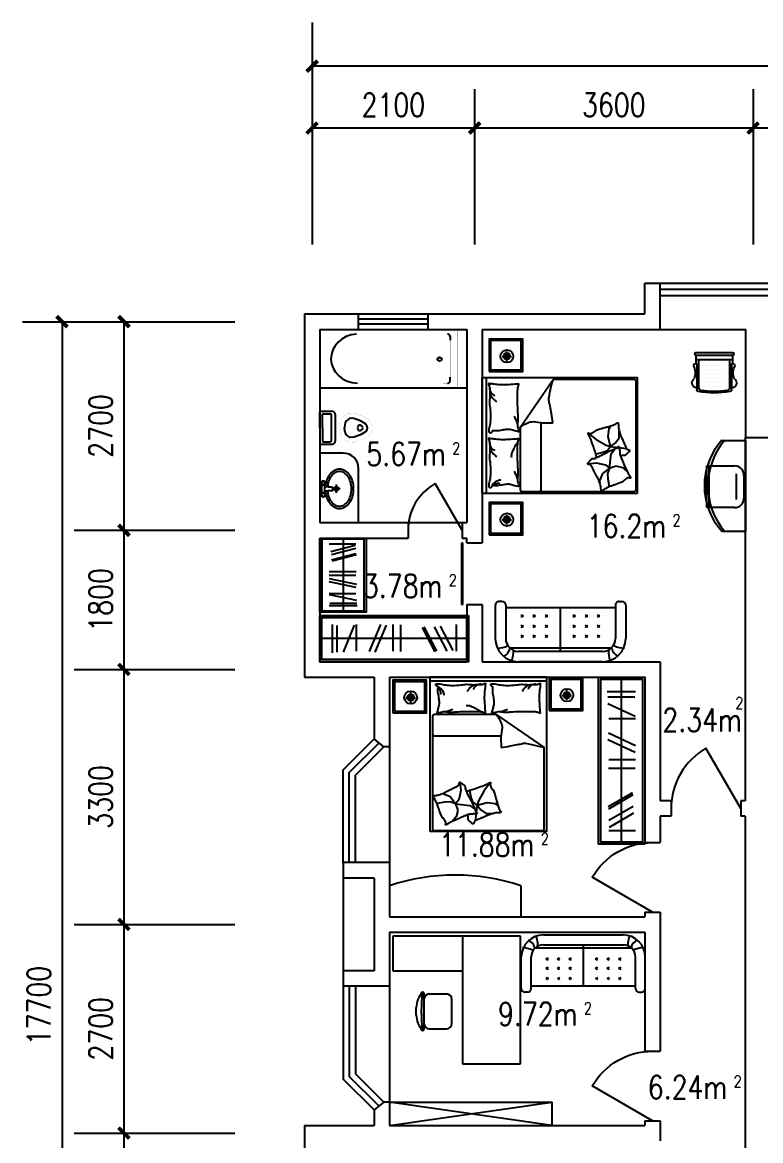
# Model space of a CAD drawing. Header units: millimetres. Extents: x 879 to 37248, y 402 to 36770.
# Drawn here: x 879 to 10423, y 22273 to 36743 of the extents above; entities that cross this region are included whole.
import ezdxf
from ezdxf.enums import TextEntityAlignment as Align

# ---------------------------------------------------------------- set-up
doc = ezdxf.new("R2010")
doc.units = ezdxf.units.MM
for name, color, linetype in [('AXIS', 3, 'Continuous'), ('GROUND', 2, 'Continuous'), ('J', 8, 'Continuous'), ('PUB_TEXT', 7, 'Continuous'), ('PUB_WINDW', 7, 'Continuous'), ('WALL', 255, 'Continuous'), ('WD', 7, 'Continuous'), ('WINDOW', 2, 'Continuous')]:
    doc.layers.add(name, color=color, linetype=linetype)
doc.styles.add('DIM_FONT', font='SIMPLEX', dxfattribs={"width": 0.8})
doc.styles.add('SIMPLEX', font='SIMPLEX.SHX')
doc.styles.get("Standard").update_dxf_attribs({"font": 'arial.ttf'})
doc.dimstyles.new('AXIS', dxfattribs={"dimtxt": 300, "dimasz": 1, "dimexe": 250, "dimexo": 300, "dimgap": 0.09, "dimtad": 1, "dimdec": 0, "dimzin": 0, "dimdsep": 46, "dimtxsty": 'DIM_FONT', "dimblk": '_DIMX', "dimcen": 0.09, "dimse1": 1, "dimse2": 1, "dimclrt": 7, "dimadec": 0, "dimazin": 0, "dimtfac": 1, "dimtdec": 0, "dimtix": 1, "dimtmove": 2, "dimatfit": 3, "dimldrblk": '_DIMX', "dimfxl": 1, "dimtolj": 1, "dimtzin": 0, "dimarcsym": 0})

# ---------------------------------------------------------------- blocks, each defined once
blk = doc.blocks.new('*X33')
at = {"color": 0}
for p, q in [((16275, 33650), (16275, 33650)), ((16325, 33650), (16325, 33650)), ((16375, 33650), (16375, 33650)), ((16425, 33650), (16425, 33650)), ((16475, 33650), (16475, 33650)), ((16525, 33650), (16525, 33650)), ((16575, 33650), (16575, 33650)), ((16275, 33550), (16275, 33550)), ((16300, 33600), (16300, 33600)), ((16325, 33550), (16325, 33550)), ((16350, 33600), (16350, 33600)), ((16375, 33550), (16375, 33550)), ((16400, 33600), (16400, 33600)), ((16425, 33550), (16425, 33550)), ((16450, 33600), (16450, 33600)), ((16475, 33550), (16475, 33550)), ((16500, 33600), (16500, 33600)), ((16525, 33550), (16525, 33550)), ((16550, 33600), (16550, 33600)), ((16575, 33550), (16575, 33550)), ((16600, 33600), (16600, 33600)), ((16275, 33450), (16275, 33450)), ((16300, 33500), (16300, 33500)), ((16300, 33400), (16300, 33400)), ((16325, 33450), (16325, 33450)), ((16350, 33500), (16350, 33500)), ((16350, 33400), (16350, 33400)), ((16375, 33450), (16375, 33450)), ((16400, 33500), (16400, 33500)), ((16400, 33400), (16400, 33400)), ((16425, 33450), (16425, 33450)), ((16450, 33500), (16450, 33500)), ((16450, 33400), (16450, 33400)), ((16475, 33450), (16475, 33450)), ((16500, 33500), (16500, 33500)), ((16500, 33400), (16500, 33400)), ((16525, 33450), (16525, 33450)), ((16550, 33500), (16550, 33500)), ((16550, 33400), (16550, 33400)), ((16575, 33450), (16575, 33450)), ((16600, 33500), (16600, 33500)), ((16600, 33400), (16600, 33400)), ((16275, 33350), (16275, 33350)), ((16325, 33350), (16325, 33350)), ((16375, 33350), (16375, 33350)), ((16425, 33350), (16425, 33350)), ((16475, 33350), (16475, 33350)), ((16525, 33350), (16525, 33350)), ((16575, 33350), (16575, 33350))]:
    blk.add_line(p, q, dxfattribs=at)
blk = doc.blocks.new('CANY')
for p, q in [((-240, 475), (-240, 511)), ((-240, 180), (-240, 475)), ((209, 475), (209, 511)), ((209, 180), (209, 475)), ((-252, 62), (-252, 169)), ((221, 62), (221, 169)), ((-252, 119), (221, 119)), ((-252, 62), (221, 62)), ((-252, 29), (221, 29))]:
    blk.add_line(p, q)
blk.add_lwpolyline([(-218, 119), (-218, 482, -0.37292), (-189, 516, -0.071628), (157, 516, -0.37292), (186, 482), (186, 119)], format="xyb")
for centre, radius, start, end in [((-239, 423), 64.6, 103.2725, 234.5514), ((-252, 475), 11.2, 0, 103.2725), ((-218, 511), 22.5, 99.5725, 180), ((-16, -687), 1237, 80.4275, 99.5725), ((186, 511), 22.5, 0, 80.4275), ((220, 475), 11.2, 76.7275, 180), ((208, 423), 64.6, 305.4486, 76.7275), ((-472, 293), 210, 338.411, 21.589), ((440, 293), 210, 158.411, 201.589), ((-250, 200), 31.4, 149.0937, 265.1747), ((-252, 180), 11.2, 265.1747, 0), ((220, 180), 11.2, 180, 274.8253), ((218, 200), 31.4, 274.8253, 30.9063), ((-252, 46), 16.8, 90, 270), ((221, 46), 16.8, 270, 90)]:
    blk.add_arc(centre, radius, start, end)
at = {"xscale": 1.12268433051167, "yscale": 1.12268433051167, "zscale": 1.12268433051167}
blk.add_blockref('*X33', (-18470, -37305), dxfattribs=at)
blk = doc.blocks.new('_C6RDE')
at = {"xscale": -1, "rotation": 180}
blk.add_blockref('CANY', (16, 29), dxfattribs=at)
at = {"style": 'DIM_FONT', "width": 0.8, "flags": 9}
for tag in ['XSIZE', 'YSIZE']:
    blk.add_attdef(tag, (0, 0), '', height=0.5, dxfattribs=at)
blk = doc.blocks.new('M_C43HGY')
at = {"linetype": 'Continuous'}
blk.add_lwpolyline([(-536, -276), (-536, 0), (536, 0), (536, -276)], dxfattribs=at)
for centre, radius, start, end in [((-2, 391), 831, 230.0552, 310.3438), ((-3, 320), 802, 228.1189, 311.8811)]:
    blk.add_arc(centre, radius, start, end, dxfattribs=at)
at = {"width": 0.8, "flags": 9}
for tag in ['XSIZE', 'YSIZE']:
    blk.add_attdef(tag, (0, 0), '', height=0.5, dxfattribs=at)
blk = doc.blocks.new('_DBLK')
blk.add_line((-0.5, 0), (0, -0.866))
blk.add_arc((-0.5, 0), 1, 300, 0)
at = {"style": 'SIMPLEX', "flags": 9}
blk.add_attdef('A', text='', height=1, dxfattribs=at).set_placement((0, 1.5), align=Align.MIDDLE)
blk = doc.blocks.new('_DIMX')
at = {"const_width": 50}
blk.add_lwpolyline([(-70, -70), (70, 70)], dxfattribs=at)
blk = doc.blocks.new('*D40')
at = {"color": 0, "linetype": 'ByBlock', "transparency": 16777216}
blk.add_line((61675, -45912), (61675, -63610), dxfattribs=at)
at = {"layer": 'DEFPOINTS', "color": 0, "linetype": 'ByBlock', "transparency": 16777216}
for p in [(63908, -45911), (61675, -63611), (63908, -63611)]:
    blk.add_point(p, dxfattribs=at)
at = {"color": 0, "linetype": 'ByBlock', "transparency": 16777216}
for p, rotation in [((61675, -45911), 90), ((61675, -63611), 270)]:
    blk.add_blockref('_DIMX', p, dxfattribs=dict(at, rotation=rotation))
at = {"color": 7, "linetype": 'ByBlock', "transparency": 16777216, "insert": (61375, -54761), "char_height": 300, "attachment_point": 5, "rotation": 90, "style": 'DIM_FONT'}
blk.add_mtext('\\A1;17700', dxfattribs=at)
blk = doc.blocks.new('_C9SNH')
at = {"layer": 'J'}
for points in [[(2400, 600), (2400, 0), (0, 0), (0, 600)], [(2370, 570), (2370, 30), (30, 30), (30, 570)]]:
    blk.add_lwpolyline(points, close=True, dxfattribs=at)
for points in [[(206, 116), (206, 482)], [(282, 124), (282, 470)], [(379, 124), (560, 474)], [(592, 136), (592, 482)], [(802, 132), (983, 482)], [(894, 124), (1076, 474)], [(1184, 136), (1184, 482)], [(1309, 132), (1309, 478)], [(1861, 128), (1656, 442)], [(1891, 137), (1686, 451)], [(2058, 136), (1853, 450)], [(2155, 144), (1950, 458)], [(2205, 136), (2205, 482)], [(2370, 300), (30, 300)]]:
    blk.add_lwpolyline(points, dxfattribs=at)
at = {"style": 'DIM_FONT', "width": 0.8, "flags": 9}
for tag in ['XSIZE', 'YSIZE']:
    blk.add_attdef(tag, (0, 0), '', height=0.5, dxfattribs=at)
blk = doc.blocks.new('*D39')
at = {"color": 0, "linetype": 'ByBlock', "transparency": 16777216}
blk.add_line((62475, -50412), (62475, -53710), dxfattribs=at)
at = {"layer": 'DEFPOINTS', "color": 0, "linetype": 'ByBlock', "transparency": 16777216}
for p in [(63908, -50411), (62475, -53711), (63908, -53711)]:
    blk.add_point(p, dxfattribs=at)
at = {"color": 0, "linetype": 'ByBlock', "transparency": 16777216}
for p, rotation in [((62475, -50411), 90), ((62475, -53711), 270)]:
    blk.add_blockref('_DIMX', p, dxfattribs=dict(at, rotation=rotation))
at = {"color": 7, "linetype": 'ByBlock', "transparency": 16777216, "insert": (62175, -52061), "char_height": 300, "attachment_point": 5, "rotation": 90, "style": 'DIM_FONT'}
blk.add_mtext('\\A1;3300', dxfattribs=at)
blk = doc.blocks.new('M_C54TQD')
for p, q in [((0, -52), (1500, -52)), ((26, -509), (26, -1968)), ((853, -489), (46, -489)), ((853, -489), (1472, -916)), ((46, -761), (915, -761)), ((1472, -1968), (1472, -916)), ((381, -1368), (395, -1471)), ((778, -1368), (698, -1472)), ((161, -1514), (137, -1518)), ((255, -1552), (161, -1514)), ((324, -1645), (255, -1552)), ((395, -1471), (369, -1593)), ((528, -1559), (509, -1470)), ((548, -1617), (528, -1559)), ((698, -1472), (623, -1603)), ((90, -1638), (87, -1645)), ((188, -1621), (90, -1638)), ((257, -1618), (188, -1621)), ((324, -1645), (257, -1618)), ((369, -1593), (324, -1645)), ((324, -1645), (510, -1664)), ((324, -1645), (355, -1728)), ((355, -1728), (335, -1810)), ((510, -1664), (560, -1700)), ((605, -1658), (548, -1617)), ((560, -1700), (572, -1709)), ((605, -1658), (594, -1752)), ((623, -1603), (605, -1658)), ((605, -1658), (734, -1626)), ((605, -1658), (655, -1721)), ((655, -1721), (720, -1769)), ((734, -1626), (837, -1640)), ((837, -1640), (873, -1660)), ((335, -1810), (281, -1873)), ((592, -1767), (580, -1861)), ((720, -1769), (813, -1769)), ((46, -1988), (1452, -1988))]:
    blk.add_line(p, q)
blk.add_lwpolyline([(0, -2000), (0, 0), (1500, 0), (1500, -2000)], close=True)
for points in [[(101, -127, -0.263368), (73, -108, -0.494818), (82, -89, -0.049225), (100, -88, -0.036831), (124, -89, -0.031893), (161, -97, 0.035782), (195, -104, 0.032941), (285, -110, 0.026564), (396, -104, 0.017905), (434, -99, -0.033397), (454, -97, -0.03204), (491, -97, 0.018442), (555, -101, 0.010837), (620, -100, 0.014624), (668, -97, 0.111249), (691, -89, -0.153708), (708, -86, -0.076444), (715, -87, -0.215512), (717, -89, -0.585858), (714, -92, 0.363489), (709, -95, 0.191716), (709, -106, -0.129675), (711, -123, -0.01735), (708, -140, 0.019326), (706, -155, 0.018818), (699, -223, 0.021828), (698, -283, 0.006204), (700, -316, 0.001963), (706, -423, 0.028341), (710, -459, -0.117014), (709, -468, -0.36606), (708, -469, -0.03973), (694, -466, -0.048309), (681, -461, 0.062981), (670, -457, 0.04058), (647, -454, 0.014345), (580, -451, 0.005484), (454, -452, 0.007153), (358, -455, 0.008762), (316, -458, -0.008153), (270, -461, -0.06251), (213, -456, 0.078669), (167, -454, 0.047825), (145, -459, -0.034494), (114, -466, -0.023571), (89, -469, -0.510228), (88, -468), (95, -438), (116, -356, 0.073041), (118, -336, 0.023305), (112, -275, 0.018299), (108, -252, -0.01097), (101, -214, -0.042281), (98, -180, -0.027201), (101, -126)], [(99, -143, -0.05369), (114, -156, -0.070312), (122, -168, -0.015448), (125, -177, -0.013244), (129, -187, -0.082127), (132, -205, -0.064164), (129, -228)], [(101, -127, -0.077379), (136, -152, -0.077379), (161, -187, -0.047525), (171, -211, -0.047525), (176, -238)], [(575, -101, 0.027842), (551, -111, 0.048685), (539, -119, 0.023666), (511, -144, 0.031223), (492, -164, 0.046801), (486, -172, 0.023191), (478, -189)], [(657, -95, 0.088153), (622, -98, 0.088153), (591, -114, 0.077547), (569, -135, 0.077547), (555, -162)], [(810, -127, -0.263368), (782, -108, -0.494818), (791, -89, -0.049225), (809, -88, -0.036831), (833, -89, -0.031893), (871, -97, 0.035782), (905, -104, 0.032941), (994, -110, 0.026564), (1106, -104, 0.017905), (1143, -99, -0.033397), (1163, -97, -0.03204), (1200, -97, 0.018442), (1265, -101, 0.010837), (1329, -100, 0.014624), (1377, -97, 0.111249), (1400, -89, -0.153708), (1417, -86, -0.076444), (1424, -87, -0.215512), (1426, -89, -0.585858), (1423, -92, 0.363489), (1419, -95, 0.191716), (1419, -106, -0.129675), (1421, -123, -0.01735), (1418, -140, 0.019326), (1415, -155, 0.018818), (1408, -223, 0.021828), (1407, -283, 0.006204), (1409, -316, 0.001963), (1415, -423, 0.028341), (1419, -459, -0.117014), (1419, -468, -0.36606), (1417, -469, -0.03973), (1404, -466, -0.048309), (1390, -461, 0.062981), (1379, -457, 0.04058), (1356, -454, 0.014345), (1289, -451, 0.005484), (1164, -452, 0.007153), (1067, -455, 0.008762), (1025, -458, -0.008153), (979, -461, -0.06251), (922, -456, 0.078669), (877, -454, 0.047825), (854, -459, -0.034494), (823, -466, -0.023571), (798, -469, -0.510228), (797, -468), (805, -438), (825, -356, 0.073041), (827, -336, 0.023305), (821, -275, 0.018299), (817, -252, -0.01097), (810, -214, -0.042281), (807, -180, -0.027201), (810, -126)], [(1284, -101, 0.027842), (1260, -111, 0.048685), (1248, -119, 0.023666), (1220, -144, 0.031223), (1201, -164, 0.046801), (1196, -172, 0.023191), (1188, -189)], [(1366, -95, 0.088153), (1332, -98, 0.088153), (1300, -114, 0.077547), (1279, -135, 0.077547), (1265, -162)], [(191, -454, 0.009729), (219, -445, 0.009729), (246, -435, 0.007971), (267, -426, 0.007971), (289, -416)], [(661, -455, 0.016108), (622, -429, 0.024599), (595, -414, 0.009477), (546, -391, 0.015937), (516, -378, 0.072521), (500, -375, 0.033339), (463, -375)], [(901, -454, 0.009729), (928, -445, 0.009729), (955, -435, 0.007971), (977, -426, 0.007971), (998, -416)], [(853, -489, -0.085272), (917, -599, -0.124044), (926, -686), (912, -782), (914, -912)], [(914, -912, 0.007867), (1032, -894, 0.009508), (1128, -876, 0.006616), (1193, -862, -0.023828), (1212, -858, -0.080713), (1230, -859, -0.009591), (1383, -891, -0.013133), (1416, -899, -0.007859), (1472, -916)], [(464, -1480, 0.025626), (476, -1478, 0.0108), (605, -1436, 0.00456), (692, -1405, 0.01125), (727, -1391, 0.069394), (746, -1380, -0.079756), (763, -1371, -0.106399), (778, -1368, -0.328642), (782, -1372, -0.299547), (779, -1378, 0.189917), (774, -1387, 0.033518), (773, -1397, 0.075627), (773, -1402, 0.053489), (776, -1410, 0.017838), (788, -1432, 0.038394), (805, -1456, -0.059529), (816, -1472, -0.035943), (826, -1498, -0.011245), (852, -1585, -0.006203), (862, -1624, 0.010783), (868, -1647, 0.019485), (873, -1660, 0.005062), (892, -1710, 0.101392), (909, -1736, -0.223768), (914, -1749, -0.25558), (911, -1754, -0.081563), (895, -1759, -0.071805), (878, -1759, 0.069985), (861, -1759, 0.03546), (801, -1772, 0.029432), (732, -1797, 0.001554), (699, -1811, -0.00152), (665, -1826, -0.004735), (629, -1840, 0.00382), (586, -1859, 0.296001), (564, -1891, -0.649774), (542, -1900, -0.02319), (538, -1895, 0.0288), (534, -1892, 0.005727), (527, -1886, -0.004358), (519, -1878, -0.027528), (502, -1861, -0.046214), (493, -1850, -0.194121), (490, -1833, 0.133719), (489, -1809, 0.005779), (482, -1787, 0.008882)]]:
    blk.add_lwpolyline(points, format="xyb")
blk.add_lwpolyline([(58, -1583, 0.101392), (40, -1559, -0.223768), (34, -1546, -0.25558), (36, -1541, -0.081563), (52, -1535, -0.071805), (69, -1534, 0.069985), (86, -1532, 0.03546), (145, -1515, 0.029432), (211, -1485, 0.001554), (244, -1468, -0.00152), (276, -1451, -0.004735), (311, -1433, 0.00382), (353, -1412, 0.296001), (372, -1378, -0.649774), (393, -1367, -0.02319), (398, -1372, 0.0288), (402, -1375, 0.005727), (409, -1380, -0.004358), (418, -1387, -0.027528), (436, -1403, -0.046214), (445, -1414, -0.194121), (450, -1430, 0.133719), (453, -1454, 0.011505), (471, -1496, 0.008882), (497, -1550, 0.012426), (535, -1618, -0.033612), (547, -1644), (570, -1701), (588, -1744, 0.224341), (603, -1757, -0.722772), (603, -1766, -0.103513), (599, -1767, 0.053465), (592, -1767, 0.030109), (569, -1772, -0.031436), (547, -1776, -0.05324), (532, -1776, 0.05518), (517, -1777, 0.056271), (492, -1783, 0.0108), (366, -1835, 0.00456), (281, -1873, 0.01125), (247, -1889, 0.069394), (229, -1902, -0.079756), (213, -1912, -0.106399), (199, -1915, -0.328642), (195, -1912, -0.299547), (196, -1906, 0.189917), (201, -1896, 0.033518), (202, -1886, 0.075627), (201, -1882, 0.053489), (197, -1874, 0.017838), (184, -1853, 0.038394), (165, -1830, -0.059529), (153, -1815, -0.035943), (140, -1790, -0.011245), (108, -1705, -0.006203), (95, -1667, 0.010783), (87, -1645, 0.019485), (82, -1632, 0.005062)], format="xyb", close=True)
for centre, start, end in [((46, -509), 90, 180), ((46, -741), 180, 270), ((46, -1968), 180, 270), ((1452, -1968), 270, 0)]:
    blk.add_arc(centre, 20, start, end)
at = {"style": 'DIM_FONT', "width": 0.8, "flags": 9}
for tag in ['XSIZE', 'YSIZE']:
    blk.add_attdef(tag, (0, 0), '', height=0.5, dxfattribs=at)
blk = doc.blocks.new('*D43')
at = {"color": 0, "linetype": 'ByBlock', "transparency": 16777216}
blk.add_line((62475, -53712), (62475, -56410), dxfattribs=at)
at = {"layer": 'DEFPOINTS', "color": 0, "linetype": 'ByBlock', "transparency": 16777216}
for p in [(63908, -53711), (62475, -56411), (63908, -56411)]:
    blk.add_point(p, dxfattribs=at)
at = {"color": 0, "linetype": 'ByBlock', "transparency": 16777216}
for p, rotation in [((62475, -53711), 90), ((62475, -56411), 270)]:
    blk.add_blockref('_DIMX', p, dxfattribs=dict(at, rotation=rotation))
at = {"color": 7, "linetype": 'ByBlock', "transparency": 16777216, "insert": (62175, -55061), "char_height": 300, "attachment_point": 5, "rotation": 90, "style": 'DIM_FONT'}
blk.add_mtext('\\A1;2700', dxfattribs=at)
blk = doc.blocks.new('*D42')
at = {"color": 0, "linetype": 'ByBlock', "transparency": 16777216}
blk.add_line((62475, -56412), (62475, -58210), dxfattribs=at)
at = {"layer": 'DEFPOINTS', "color": 0, "linetype": 'ByBlock', "transparency": 16777216}
for p in [(63908, -56411), (62475, -58211), (63908, -58211)]:
    blk.add_point(p, dxfattribs=at)
at = {"color": 0, "linetype": 'ByBlock', "transparency": 16777216}
for p, rotation in [((62475, -56411), 90), ((62475, -58211), 270)]:
    blk.add_blockref('_DIMX', p, dxfattribs=dict(at, rotation=rotation))
at = {"color": 7, "linetype": 'ByBlock', "transparency": 16777216, "insert": (62175, -57311), "char_height": 300, "attachment_point": 5, "rotation": 90, "style": 'DIM_FONT'}
blk.add_mtext('\\A1;1800', dxfattribs=at)
blk = doc.blocks.new('M_C36OAK')
for p, q in [((-447, 1650), (-447, 750)), ((3, 1650), (-447, 1650)), ((3, 750), (3, 1650)), ((-1019, 1347), (-920, 1347)), ((-1199, 1247), (-739, 1247)), ((-1194, 1180), (-1194, 955)), ((-744, 1180), (-744, 955)), ((-1127, 887), (-812, 887)), ((-1647, 750), (-1647, 0)), ((3, 750), (-1647, 750)), ((3, 0), (3, 750)), ((-1647, 0), (3, 0))]:
    blk.add_line(p, q)
for centre, radius, start, end in [((-1009, 1032), 316, 91.7651, 130.7265), ((-929, 1032), 316, 49.2735, 88.2349), ((-1208, 1263), 10, 130.7265, 202.67), ((-1199, 1267), 20, 202.67, 270), ((-969, -1431), 2713, 84.8023, 95.1977), ((-1127, 1180), 67.5, 90, 180), ((-812, 1180), 67.5, 0, 90), ((-739, 1267), 20, 270, 337.33), ((-730, 1263), 10, 337.33, 49.2735), ((-1127, 955), 67.5, 180, 270), ((-812, 955), 67.5, 270, 0)]:
    blk.add_arc(centre, radius, start, end)
at = {"width": 0.8, "flags": 9}
for tag in ['XSIZE', 'YSIZE']:
    blk.add_attdef(tag, (0, 0), '', height=0.5, dxfattribs=at)
blk = doc.blocks.new('M_C49NCG')
at = {"linetype": 'Continuous'}
for p, q in [((-543, 0), (543, 0)), ((-546, -134), (546, -134)), ((0, -141), (0, -706)), ((-651, -174), (651, -174)), ((-843, -730), (-843, -300)), ((-709, -730), (-709, -300)), ((709, -730), (709, -300)), ((843, -730), (843, -300)), ((709, -700), (-709, -700)), ((-759, -780), (-793, -780)), ((759, -780), (793, -780))]:
    blk.add_line(p, q, dxfattribs=at)
for p, q in [((-510, -314), (-480, -344)), ((-480, -314), (-510, -344)), ((-353, -314), (-323, -344)), ((-323, -314), (-353, -344)), ((-195, -314), (-165, -344)), ((-165, -314), (-195, -344)), ((165, -314), (195, -344)), ((195, -314), (165, -344)), ((323, -314), (353, -344)), ((353, -314), (323, -344)), ((480, -314), (510, -344)), ((510, -314), (480, -344)), ((-510, -441), (-480, -471)), ((-480, -441), (-510, -471)), ((-510, -578), (-480, -608)), ((-480, -578), (-510, -608)), ((-353, -441), (-323, -471)), ((-323, -441), (-353, -471)), ((-323, -578), (-353, -608)), ((-353, -578), (-323, -608)), ((-195, -441), (-165, -471)), ((-165, -441), (-195, -471)), ((-195, -578), (-165, -608)), ((-165, -578), (-195, -608)), ((165, -441), (195, -471)), ((195, -441), (165, -471)), ((165, -578), (195, -608)), ((195, -578), (165, -608)), ((323, -441), (353, -471)), ((353, -441), (323, -471)), ((353, -578), (323, -608)), ((323, -578), (353, -608)), ((480, -441), (510, -471)), ((510, -441), (480, -471)), ((480, -578), (510, -608)), ((510, -578), (480, -608))]:
    blk.add_line(p, q)
for centre, radius, start, end in [((-543, -300), 300, 90, 180), ((543, -300), 300, 0, 90), ((-543, -300), 166, 90, 180), ((543, -300), 166, 0, 90), ((-793, -730), 50, 180, 270), ((-759, -730), 50, 270, 0), ((759, -730), 50, 180, 270), ((793, -730), 50, 270, 0)]:
    blk.add_arc(centre, radius, start, end, dxfattribs=at)
for centre, radius, start, end in [((-812, -207), 153, 12.4098, 64.3982), ((-967, -139), 349, 358.7962, 21.2283), ((955, -139), 349, 158.7717, 181.2038), ((800, -207), 153, 115.6018, 167.5902), ((-817, -439), 262, 61.7476, 92.4612), ((805, -439), 262, 87.5388, 118.2524)]:
    blk.add_arc(centre, radius, start, end)
at = {"style": 'DIM_FONT', "width": 0.8, "flags": 9}
for tag in ['XSIZE', 'YSIZE']:
    blk.add_attdef(tag, (0, 0), '', height=0.5, dxfattribs=at)
blk = doc.blocks.new('_C10TCB')
at = {"layer": 'J'}
for points in [[(0, -420), (434, -420), (434, 0), (0, 0)], [(20, -400), (414, -400), (414, -20), (20, -20)]]:
    blk.add_lwpolyline(points, close=True, dxfattribs=at)
for points in [[(167, -226), (291, -226)], [(231, -286), (231, -160)]]:
    blk.add_lwpolyline(points, dxfattribs=at)
for radius in [82.9, 42.9, 22.9]:
    blk.add_circle((230, -223), radius, dxfattribs=at)
at = {"style": 'DIM_FONT', "width": 0.8, "flags": 9}
for tag in ['XSIZE', 'YSIZE']:
    blk.add_attdef(tag, (0, 0), '', height=0.5, dxfattribs=at)
blk = doc.blocks.new('*D61')
at = {"color": 0, "linetype": 'ByBlock', "transparency": 16777216}
blk.add_line((62475, -48612), (62475, -50410), dxfattribs=at)
at = {"layer": 'DEFPOINTS', "color": 0, "linetype": 'ByBlock', "transparency": 16777216}
for p in [(63908, -48611), (62475, -50411), (63908, -50411)]:
    blk.add_point(p, dxfattribs=at)
at = {"color": 0, "linetype": 'ByBlock', "transparency": 16777216}
for p, rotation in [((62475, -48611), 90), ((62475, -50411), 270)]:
    blk.add_blockref('_DIMX', p, dxfattribs=dict(at, rotation=rotation))
at = {"color": 7, "linetype": 'ByBlock', "transparency": 16777216, "insert": (62175, -49511), "char_height": 300, "attachment_point": 5, "rotation": 90, "style": 'DIM_FONT'}
blk.add_mtext('\\A1;1800', dxfattribs=at)
blk = doc.blocks.new('*D60')
at = {"color": 0, "linetype": 'ByBlock', "transparency": 16777216}
blk.add_line((62475, -45912), (62475, -48610), dxfattribs=at)
at = {"layer": 'DEFPOINTS', "color": 0, "linetype": 'ByBlock', "transparency": 16777216}
for p in [(63908, -45911), (62475, -48611), (63908, -48611)]:
    blk.add_point(p, dxfattribs=at)
at = {"color": 0, "linetype": 'ByBlock', "transparency": 16777216}
for p, rotation in [((62475, -45911), 90), ((62475, -48611), 270)]:
    blk.add_blockref('_DIMX', p, dxfattribs=dict(at, rotation=rotation))
at = {"color": 7, "linetype": 'ByBlock', "transparency": 16777216, "insert": (62175, -47261), "char_height": 300, "attachment_point": 5, "rotation": 90, "style": 'DIM_FONT'}
blk.add_mtext('\\A1;2700', dxfattribs=at)
blk = doc.blocks.new('M_A13ZTG')
for p, q in [((-0.502, 0.208), (0.498, 0.208)), ((-0.502, 0.208), (-0.502, 0.19)), ((-0.502, 0.19), (0.498, 0.19)), ((0.498, 0.208), (0.498, 0.19))]:
    blk.add_line(p, q)
blk = doc.blocks.new('MIANP')
for p, q in [((-49, 232), (63, 232)), ((-14, 169), (-24, 77)), ((-9, 169), (-19, 77)), ((9, 284), (9, 183)), ((31, 169), (41, 77)), ((36, 169), (46, 77)), ((71, 77), (-48, 77)), ((71, 35), (-48, 35))]:
    blk.add_line(p, q)
for points in [[(45, 85, 0.047273), (114, 98, 0.082314), (197, 138, 0.106842), (258, 203, 0.13438), (278, 276, 0.13438), (258, 349, 0.106842), (197, 415, 0.082314), (114, 455, 0.07067), (10, 469, 0.07067), (-93, 455, 0.082314), (-176, 415, 0.106842), (-237, 349, 0.13438), (-257, 276, 0.13438)], [(42, 115, 0.047273), (106, 127, 0.082314), (180, 162, 0.106842), (232, 219, 0.13438), (248, 276, 0.13438), (232, 334, 0.106842), (180, 390, 0.082314), (106, 426, 0.07067), (10, 439, 0.07067), (-85, 426, 0.082314), (-159, 390, 0.106842), (-211, 334, 0.13438), (-227, 276, 0.13438)], [(-257, 276, 0.13438), (-237, 203, 0.106842), (-176, 138, 0.082314), (-93, 98, 0.048274), (-23, 85, 0.048274)], [(-227, 276, 0.13438), (-211, 219, 0.106842), (-159, 162, 0.082314), (-85, 127, 0.048274), (-20, 115, 0.048274)]]:
    blk.add_lwpolyline(points, format="xyb")
for centre, radius in [((9, 232), 29.7), ((-70, 56), 30.2), ((-70, 56), 23.5), ((92, 56), 30.2), ((92, 56), 23.5)]:
    blk.add_circle(centre, radius)
for radius in [24.8, 19.8]:
    blk.add_arc((11, 169), radius, 0, 180)
blk = doc.blocks.new('_E4UDG')
at = {"xscale": 0.9499999999999998, "yscale": 0.9499999999999998, "zscale": 0.9499999999999998, "rotation": 270}
blk.add_blockref('MIANP', (-417, 10), dxfattribs=at)
at = {"style": 'DIM_FONT', "width": 0.8, "flags": 9}
for tag in ['XSIZE', 'YSIZE']:
    blk.add_attdef(tag, (0, 0), '', height=0.5, dxfattribs=at)
blk = doc.blocks.new('M_E7')
for p, q in [((-201, 62), (-201, -265)), ((-10, 112), (-151, 112)), ((-150, 61), (-150, -264)), ((-41, 81), (-130, 81)), ((-36, -102), (-36, 76)), ((0, -102), (0, 102)), ((-36, -102), (-36, -279)), ((0, -102), (0, -305)), ((-41, -284), (-130, -284)), ((-10, -315), (-151, -315))]:
    blk.add_line(p, q)
at = {"const_width": 1}
for points in [[(-651, -24), (-637, -1), (-550, 51), (-451, 83), (-371, 88), (-294, 37), (-262, -18), (-252, -84), (-252, -102)], [(-651, -180), (-637, -202), (-550, -254), (-451, -287), (-371, -292), (-294, -240), (-262, -186), (-252, -119), (-252, -102)]]:
    blk.add_lwpolyline(points, dxfattribs=at)
for points in [[(-597, -59), (-590, -49), (-523, -9), (-438, 19), (-389, 22), (-343, -9), (-325, -40), (-317, -89), (-317, -102)], [(-596, -145), (-590, -154), (-523, -194), (-438, -222), (-389, -225), (-343, -194), (-325, -164), (-317, -114), (-317, -102)]]:
    blk.add_lwpolyline(points)
blk.add_lwpolyline([(-644, -15, 0.39866), (-643, -191, 0.39866)], format="xyb", dxfattribs=at)
for centre, radius, start, end in [((-151, 62), 50, 90, 180), ((-130, 61), 20, 90, 180), ((-41, 76), 5, 0, 90), ((-10, 102), 10, 0, 90), ((-551, -102), 62.6, 137.0381, 223.979), ((-511, -114), 47.8, 77.2641, 164.6652), ((-511, -89), 47.8, 195.3348, 282.7359), ((-541, -103), 54.1, 1.1332, 40.3816), ((-541, -101), 54.1, 319.6184, 358.8668), ((-151, -265), 50, 180, 270), ((-130, -264), 20, 180, 270), ((-41, -279), 5, 270, 0), ((-10, -305), 10, 270, 0)]:
    blk.add_arc(centre, radius, start, end)
at = {"width": 0.8, "flags": 9}
for tag in ['XSIZE', 'YSIZE']:
    blk.add_attdef(tag, (0, 0), '', height=0.5, dxfattribs=at)
blk = doc.blocks.new('_WBLK')
for p, q in [((-0.5, 0.5), (0.5, 0.5)), ((0.5, 0.167), (-0.5, 0.167)), ((0.5, -0.167), (-0.5, -0.167)), ((-0.5, -0.5), (0.5, -0.5))]:
    blk.add_line(p, q)
at = {"style": 'SIMPLEX', "flags": 9}
blk.add_attdef('A', text='', height=1, dxfattribs=at).set_placement((0, 1.5), align=Align.MIDDLE)
blk = doc.blocks.new('M_E4')
for p, q in [((670, -80), (670, -137)), ((670, -86), (670, -97)), ((670, -663), (670, -614))]:
    blk.add_line(p, q)
at = {"const_width": 1.5}
for points in [[(-750, -750), (-750, 0)], [(-750, 0), (750, 0)], [(750, 0), (750, -750)], [(608, -56), (640, -56)], [(670, -90), (670, -656)], [(750, -750), (-750, -750)], [(670, -663), (670, -655)]]:
    blk.add_lwpolyline(points, dxfattribs=at)
for points in [[(-399, -56, 0.930688), (-388, -693, 0.930688)], [(670, -86, 0.414214), (640, -56, 0.414214)], [(670, -90, 0.041784), (670, -85, 0.412615)], [(640, -693, 0.414214), (670, -663, 0.414214)]]:
    blk.add_lwpolyline(points, format="xyb", dxfattribs=at)
at = {"const_width": 1.5, "flags": 128}
for points in [[(-399, -56), (608, -56)], [(-399, -694), (645, -692)]]:
    blk.add_lwpolyline(points, dxfattribs=at)
for radius in [25, 23]:
    blk.add_circle((550, -381), radius)
blk.add_arc((640, -663), 30, 270, 280.176)
at = {"width": 0.8, "flags": 9}
for tag in ['XSIZE', 'YSIZE']:
    blk.add_attdef(tag, (0, 0), '', height=0.5, dxfattribs=at)
blk = doc.blocks.new('_C16TSW')
for p, q in [((0, 0), (0, 540)), ((0, 540), (360, 540)), ((30, 0), (30, 540)), ((383, 104), (383, 439)), ((480, 420), (480, 120)), ((360, 0), (0, 0))]:
    blk.add_line(p, q)
for centre, start, end in [((360, 420), 0, 90), ((360, 120), 270, 0)]:
    blk.add_arc(centre, 120, start, end)
at = {"style": 'DIM_FONT', "width": 0.8, "flags": 9}
for tag in ['XSIZE', 'YSIZE']:
    blk.add_attdef(tag, (0, 0), '', height=0.5, dxfattribs=at)
blk = doc.blocks.new('*D58')
at = {"color": 0, "linetype": 'ByBlock', "transparency": 16777216}
blk.add_line((70607, -43406), (67009, -43406), dxfattribs=at)
at = {"layer": 'DEFPOINTS', "color": 0, "linetype": 'ByBlock', "transparency": 16777216}
for p in [(67008, -43406), (67008, -44911), (70608, -44911)]:
    blk.add_point(p, dxfattribs=at)
at = {"color": 0, "linetype": 'ByBlock', "transparency": 16777216, "rotation": 180}
blk.add_blockref('_DIMX', (67008, -43406), dxfattribs=at)
at = {"color": 0, "linetype": 'ByBlock', "transparency": 16777216}
blk.add_blockref('_DIMX', (70608, -43406), dxfattribs=at)
at = {"color": 7, "linetype": 'ByBlock', "transparency": 16777216, "insert": (68808, -43106), "char_height": 300, "attachment_point": 5, "style": 'DIM_FONT'}
blk.add_mtext('\\A1;3600', dxfattribs=at)
blk = doc.blocks.new('*D59')
at = {"color": 0, "linetype": 'ByBlock', "transparency": 16777216}
blk.add_line((84707, -42606), (64909, -42606), dxfattribs=at)
at = {"layer": 'DEFPOINTS', "color": 0, "linetype": 'ByBlock', "transparency": 16777216}
for p in [(64908, -42606), (64908, -44911), (84708, -44911)]:
    blk.add_point(p, dxfattribs=at)
at = {"color": 0, "linetype": 'ByBlock', "transparency": 16777216, "rotation": 180}
blk.add_blockref('_DIMX', (64908, -42606), dxfattribs=at)
at = {"color": 0, "linetype": 'ByBlock', "transparency": 16777216}
blk.add_blockref('_DIMX', (84708, -42606), dxfattribs=at)
at = {"color": 7, "linetype": 'ByBlock', "transparency": 16777216, "insert": (74808, -42208), "char_height": 300, "attachment_point": 5, "style": 'DIM_FONT'}
blk.add_mtext('\\A1;19800', dxfattribs=at)
blk = doc.blocks.new('*D62')
at = {"color": 0, "linetype": 'ByBlock', "transparency": 16777216}
blk.add_line((67007, -43406), (64909, -43406), dxfattribs=at)
at = {"layer": 'DEFPOINTS', "color": 0, "linetype": 'ByBlock', "transparency": 16777216}
for p in [(64908, -43406), (64908, -44911), (67008, -44911)]:
    blk.add_point(p, dxfattribs=at)
at = {"color": 0, "linetype": 'ByBlock', "transparency": 16777216, "rotation": 180}
blk.add_blockref('_DIMX', (64908, -43406), dxfattribs=at)
at = {"color": 0, "linetype": 'ByBlock', "transparency": 16777216}
blk.add_blockref('_DIMX', (67008, -43406), dxfattribs=at)
at = {"color": 7, "linetype": 'ByBlock', "transparency": 16777216, "insert": (65958, -43106), "char_height": 300, "attachment_point": 5, "style": 'DIM_FONT'}
blk.add_mtext('\\A1;2100', dxfattribs=at)
blk = doc.blocks.new('*D64')
at = {"color": 0, "linetype": 'ByBlock', "transparency": 16777216}
blk.add_line((75107, -43406), (70609, -43406), dxfattribs=at)
at = {"layer": 'DEFPOINTS', "color": 0, "linetype": 'ByBlock', "transparency": 16777216}
for p in [(70608, -43406), (70608, -44911), (75108, -44911)]:
    blk.add_point(p, dxfattribs=at)
at = {"color": 0, "linetype": 'ByBlock', "transparency": 16777216, "rotation": 180}
blk.add_blockref('_DIMX', (70608, -43406), dxfattribs=at)
at = {"color": 0, "linetype": 'ByBlock', "transparency": 16777216}
blk.add_blockref('_DIMX', (75108, -43406), dxfattribs=at)
at = {"color": 7, "linetype": 'ByBlock', "transparency": 16777216, "insert": (72858, -43106), "char_height": 300, "attachment_point": 5, "style": 'DIM_FONT'}
blk.add_mtext('\\A1;4500', dxfattribs=at)
blk = doc.blocks.new('1T4F52深新月')
at = {"layer": 'AXIS'}
for p, q in [((-12400.8, 4826.9), (-12400.8, 1954.3)), ((-10300.8, 3961.2), (-10300.8, 1954.3)), ((-6700.8, 3961.2), (-6700.8, 1954.3)), ((-16146.8, 954.3), (-13400.8, 954.3)), ((-15477.3, -1745.7), (-13400.8, -1745.7)), ((-15477.3, -3545.7), (-13400.8, -3545.7)), ((-15477.3, -6845.7), (-13400.8, -6845.7)), ((-15477.3, -9545.7), (-13400.8, -9545.7))]:
    blk.add_line(p, q, dxfattribs=at)
at = {"layer": 'GROUND'}
blk.add_line((-11160.8, -1645.7), (-10460.8, -1645.7), dxfattribs=at)
at = {"layer": 'WALL'}
for p, q in [((-8100.8, 1054.3), (-8100.8, 1454.3)), ((-8100.8, 1454.3), (-7900.8, 1454.3)), ((-7900.8, 854.3), (-7900.8, 1454.3)), ((-12500.8, 1054.3), (-12500.8, -3645.7)), ((-12500.8, 1054.3), (-11800.8, 1054.3)), ((-11800.8, 854.3), (-11800.8, 1054.3)), ((-10900.8, 1054.3), (-8100.8, 1054.3)), ((-10900.8, 854.3), (-10900.8, 1054.3)), ((-12300.8, 854.3), (-12300.8, -1645.7)), ((-12300.8, 854.3), (-11800.8, 854.3)), ((-10900.8, 854.3), (-10400.8, 854.3)), ((-10400.8, 854.3), (-10400.8, -1645.7)), ((-10200.8, 854.3), (-10200.8, -1905.7)), ((-10200.8, 854.3), (-7900.8, 854.3)), ((-6800.8, -545.7), (-6800.8, -2445.7)), ((-6800.8, -545.7), (-6200.8, -545.7)), ((-12300.8, -1645.7), (-11160.8, -1645.7)), ((-11160.8, -1645.7), (-11160.8, -1845.7)), ((-10460.8, -1645.7), (-10460.8, -1845.7)), ((-10460.8, -1645.7), (-10400.8, -1645.7)), ((-12300.8, -1845.7), (-12300.8, -3445.7)), ((-12300.8, -1845.7), (-11160.8, -1845.7)), ((-10460.8, -1845.7), (-10400.8, -1845.7)), ((-10400.8, -1905.7), (-10400.8, -1845.7)), ((-10400.8, -1905.7), (-10200.8, -1905.7)), ((-6800.8, -2445.7), (-6800.8, -5245.7)), ((-10400.8, -2705.7), (-10400.8, -3445.7)), ((-10400.8, -2705.7), (-10200.8, -2705.7)), ((-10200.8, -2705.7), (-10200.8, -3445.7)), ((-12300.8, -3445.7), (-10400.8, -3445.7)), ((-10200.8, -3445.7), (-7900.8, -3445.7)), ((-7900.8, -3445.7), (-7900.8, -5245.7)), ((-12500.8, -3645.7), (-11600.8, -3645.7)), ((-11600.8, -3645.7), (-11600.8, -4445.7)), ((-11400.8, -3645.7), (-10200.8, -3645.7)), ((-11400.8, -3645.7), (-11400.8, -4545.7)), ((-10200.8, -3645.7), (-8100.8, -3645.7)), ((-8100.8, -3645.7), (-8100.8, -5785.7)), ((-11400.8, -4545.7), (-11474.5, -4545.7)), ((-7760.8, -5245.7), (-7900.8, -5245.7)), ((-7760.8, -5245.7), (-7760.8, -5445.7)), ((-6860.8, -5245.7), (-6860.8, -5445.7)), ((-6800.8, -5245.7), (-6860.8, -5245.7)), ((-7760.8, -5445.7), (-7900.8, -5445.7)), ((-7900.8, -5445.7), (-7900.8, -5785.7)), ((-6800.8, -5445.7), (-6860.8, -5445.7)), ((-6800.8, -5445.7), (-6800.8, -9945.7)), ((-8100.8, -5785.7), (-7900.8, -5785.7)), ((-11400.8, -6045.7), (-12000.8, -6045.7)), ((-11400.8, -6045.7), (-11400.8, -6745.7)), ((-11600.8, -6245.7), (-12000.8, -6245.7)), ((-11600.8, -6245.7), (-11600.8, -7445.7)), ((-11400.8, -6745.7), (-8100.8, -6745.7)), ((-8100.8, -6685.7), (-7900.8, -6685.7)), ((-8100.8, -6685.7), (-8100.8, -6745.7)), ((-7900.8, -6685.7), (-7900.8, -8485.7)), ((-11400.8, -6945.7), (-11400.8, -7645.7)), ((-11400.8, -6945.7), (-8100.8, -6945.7)), ((-8100.8, -6945.7), (-8100.8, -8485.7)), ((-11600.8, -7445.7), (-12000.8, -7445.7)), ((-11400.8, -7645.7), (-12000.8, -7645.7)), ((-8100.8, -8485.7), (-7900.8, -8485.7)), ((-11600.8, -9245.7), (-11600.8, -9445.7)), ((-11400.8, -9145.7), (-11474.5, -9145.7)), ((-11400.8, -9145.7), (-11474.5, -9145.7)), ((-11400.8, -9145.7), (-11400.8, -9445.7)), ((-8100.8, -9385.7), (-7900.8, -9385.7)), ((-8100.8, -9385.7), (-8100.8, -9445.7)), ((-7900.8, -9385.7), (-7900.8, -9645.7)), ((-12500.8, -9445.7), (-12500.8, -9995.7)), ((-12500.8, -9445.7), (-11600.8, -9445.7)), ((-11400.8, -9445.7), (-8100.8, -9445.7))]:
    blk.add_line(p, q, dxfattribs=at)
for points in [[(-11474.5, -4545.7), (-11600.8, -4445.7)], [(-12000.8, -6045.7), (-12000.8, -6245.7)], [(-12000.8, -7445.7), (-12000.8, -7645.7)], [(-11474.5, -9145.7), (-11600.8, -9245.7)]]:
    blk.add_lwpolyline(points, dxfattribs=at)
at = {"layer": 'WD'}
for points in [[(-12300.8, 99.8), (-10400.8, 99.8)], [(-12000.8, -745.7), (-12300.8, -745.7)], [(-12300.8, -1645.7), (-11800.8, -1645.7), (-11800.8, -945.7)], [(-12000.8, -6245.7), (-12000.8, -7445.7)], [(-9701, -6345.7), (-9701, -6745.7)], [(-11400.8, -9145.7), (-9300.8, -9147), (-9300.8, -9445.7), (-11400.8, -9145.7)], [(-11400.8, -9445.7), (-9300.8, -9147)]]:
    blk.add_lwpolyline(points, dxfattribs=at)
for centre, radius, start, end in [((-12000.8, -945.7), 200, 0, 90), ((-10550.9, -8895.1), 2687.3, 71.5622, 108.4378)]:
    blk.add_arc(centre, radius, start, end, dxfattribs=at)
at = {"layer": 'WINDOW'}
for points in [[(-7900.8, 1454.3), (-6200, 1454.3), (-6200, -545.7)], [(-7900.8, 1374.3), (-6280, 1374.3), (-6280, -545.7)], [(-7900.8, 1294.3), (-6360, 1294.3), (-6360, -545.7)], [(-7900.8, 854.3), (-6799.9, 854.3), (-6799.9, -545.7)], [(-12000.8, -6045.7), (-12000.8, -4845.7), (-11600.8, -4445.7)], [(-11920.8, -6045.7), (-11920.8, -4878.9), (-11544.2, -4502.3)], [(-11840.8, -6045.7), (-11840.8, -4912), (-11474.5, -4545.7)], [(-11400.8, -4545.7), (-11400.8, -6045.7)], [(-12000.8, -7645.7), (-12000.8, -8845.7), (-11600.8, -9245.7)], [(-11920.8, -7645.7), (-11920.8, -8812.6), (-11544.2, -9189.2)], [(-11840.8, -7645.7), (-11840.8, -8779.5), (-11474.5, -9145.7)], [(-11400.8, -7645.7), (-11400.8, -9145.7)]]:
    blk.add_lwpolyline(points, dxfattribs=at)
at = {"layer": 'WD'}
for name, p, xscale in [('M_E4', (-11376.3, 849.8), 1.13333), ('_C9SNH', (-12300.8, -3445.7), 0.8)]:
    blk.add_blockref(name, p, dxfattribs=dict(at, xscale=xscale))
for name, p in [('_C10TCB', (-10113.2, 729.9)), ('_C6RDE', (-7203.1, 554.7)), ('_E4UDG', (-11892.8, -1208.8)), ('_C16TSW', (-7299, -1451.6)), ('_C10TCB', (-10113.2, -1383.9)), ('_C10TCB', (-11356.6, -3685.4)), ('M_C54TQD', (-10873, -3641.9)), ('_C10TCB', (-9337.2, -3655.1))]:
    blk.add_blockref(name, p, dxfattribs=at)
for name, p, rotation in [('M_C54TQD', (-10200.8, -1267.2), 90), ('M_E7', (-12300.8, -520.8), 180), ('M_C49NCG', (-9189.9, -3445.7), 180), ('M_C36OAK', (-9707.8, -7000.6), 90)]:
    blk.add_blockref(name, p, dxfattribs=dict(at, rotation=rotation))
at = {"layer": 'WD', "xscale": 1.1, "yscale": 1.1, "zscale": 1.1, "rotation": 270}
blk.add_blockref('M_C43HGY', (-6800.4, -1172.6), dxfattribs=at)
at = {"layer": 'WD', "xscale": 0.4, "zscale": 0.4, "rotation": 90}
blk.add_blockref('_C9SNH', (-11700.8, -2805.7), dxfattribs=at)
at = {"layer": 'WD', "xscale": 0.9, "rotation": 270}
blk.add_blockref('_C9SNH', (-8700.8, -3645.7), dxfattribs=at)
at = {"layer": 'WD', "xscale": 0.95, "yscale": 0.95, "zscale": 0.95}
blk.add_blockref('M_C49NCG', (-8895.7, -6981), dxfattribs=at)
at = {"layer": 'WINDOW', "xscale": 900, "yscale": 200, "zscale": 900}
blk.add_blockref('_WBLK', (-11350.8, 954.3), dxfattribs=at)
at = {"layer": 'WINDOW'}
for name, p, xscale, yscale, zscale, rotation in [('_DBLK', (-10810.8, -1745.7), 700, 700, 700, 180), ('M_A13ZTG', (-10300.8, -2305.7), -800, -800, 800, 270), ('_DBLK', (-7310.8, -5345.7), 900, 900, 900, 180), ('_DBLK', (-8000.8, -6235.7), -900, 900, 900, 270), ('_DBLK', (-8000.8, -8935.7), -900, 900, 900, 270)]:
    blk.add_blockref(name, p, dxfattribs=dict(at, xscale=xscale, yscale=yscale, zscale=zscale, rotation=rotation))
at = {"layer": 'PUB_TEXT', "style": 'DIM_FONT', "width": 0.8}
for s, p in [('5.67m', (-10672.2, -758.9)), ('16.2m', (-7823.6, -1689.7)), ('3.78m', (-10716.5, -2465.3)), ('2.34m', (-6845.2, -4199.1)), ('11.88m', (-9526.7, -5811.6)), ('9.72m', (-8970.2, -8004.5)), ('6.24m', (-7033.2, -8951.2))]:
    blk.add_text(s, height=300, dxfattribs=at).set_placement(p, align=Align.MIDDLE_RIGHT)
for p in [(-10672.2, -758.9), (-7823.6, -1689.7), (-10716.5, -2465.3), (-7011.5, -4055), (-9526.7, -5811.6), (-8970.2, -8004.5), (-7033.2, -8951.2)]:
    blk.add_text(' 2', height=150, dxfattribs=at).set_placement(p)
at = {"layer": 'AXIS'}
dim = blk.add_linear_dim(base=(-12400.8, 4259.7), p1=(7399.2, 1954.3), p2=(-12400.8, 1954.3), angle=180, dimstyle='AXIS', dxfattribs=at)
dim.commit()
dim.dimension.update_dxf_attribs({"geometry": '*D59', "text_midpoint": (-2500.8, 4657.1), "dimtype": 129, "insert": (-77309, 46865.5)})
for base, p1, p2, picture, middle in [((-12400.8, 3459.7), (-10300.8, 1954.3), (-12400.8, 1954.3), '*D62', (-11350.8, 3759.7)), ((-10300.8, 3459.7), (-6700.8, 1954.3), (-10300.8, 1954.3), '*D58', (-8500.8, 3759.7)), ((-6700.8, 3459.7), (-2200.8, 1954.3), (-6700.8, 1954.3), '*D64', (-4450.8, 3759.7))]:
    dim = blk.add_linear_dim(base=base, p1=p1, p2=p2, dimstyle='AXIS', dxfattribs=at)
    dim.commit()
    dim.dimension.update_dxf_attribs({"geometry": picture, "text_midpoint": middle, "insert": (-77309, 46865.5)})
for p2, distance, picture, middle in [((-13400.8, -16745.7), -2233.6, '*D40', (-15934.4, -7895.7)), ((-13400.8, -1745.7), -1433.6, '*D60', (-15134.4, -395.7))]:
    dim = blk.add_aligned_dim(p1=(-13400.8, 954.3), p2=p2, distance=distance, dimstyle='AXIS', dxfattribs=at)
    dim.commit()
    dim.dimension.update_dxf_attribs({"geometry": picture, "text_midpoint": middle, "insert": (-77309, 46865.5)})
for base, p1, p2, picture, middle in [((-14834.4, -3545.7), (-13400.8, -1745.7), (-13400.8, -3545.7), '*D61', (-15134.4, -2645.7)), ((-14834.4, -6845.7), (-13400.8, -3545.7), (-13400.8, -6845.7), '*D39', (-15134.4, -5195.7)), ((-14834.4, -9545.7), (-13400.8, -6845.7), (-13400.8, -9545.7), '*D43', (-15134.4, -8195.7)), ((-14834.4, -11345.7), (-13400.8, -9545.7), (-13400.8, -11345.7), '*D42', (-15134.4, -10445.7))]:
    dim = blk.add_linear_dim(base=base, p1=p1, p2=p2, angle=90, dimstyle='AXIS', dxfattribs=at)
    dim.commit()
    dim.dimension.update_dxf_attribs({"geometry": picture, "text_midpoint": middle, "insert": (-77309, 46865.5)})

msp = doc.modelspace()

# ---------------------------------------------------------------- block references
at = {"layer": 'PUB_WINDW'}
msp.add_blockref('1T4F52深新月', (17026, 31916), dxfattribs=at)

doc.saveas('drawing.dxf')
